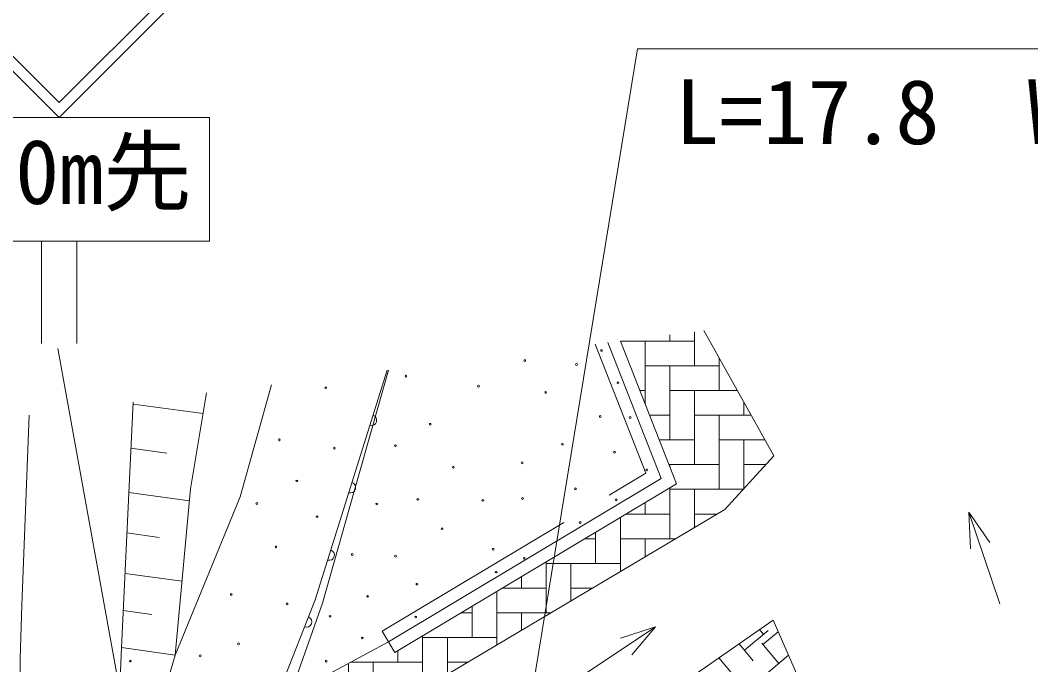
# Model space of a CAD drawing. Units: millimetres, scale not verified. Extents: x 40000 to 680000, y 20000 to 380000.
# Drawn here: x 144828 to 173454, y 302878 to 321137 of the extents above; entities that cross this region are included whole.
import ezdxf
from ezdxf.enums import TextEntityAlignment as Align

# ---------------------------------------------------------------- set-up
doc = ezdxf.new("R2010")
doc.units = ezdxf.units.MM
doc.header["$LTSCALE"] = 1000
doc.linetypes.add('DASHED', pattern=[7.5, 6, -1.5])
for name, color, linetype, lineweight in [('M-BGD', 7, 'Continuous', 13), ('M-BGD-HTXT', 7, 'Continuous', 13), ('M-STR-HTXT', 7, 'Continuous', 13), ('M-STR-STRC', 7, 'Continuous', 13)]:
    doc.layers.add(name, color=color, linetype=linetype, lineweight=lineweight)
doc.styles.add('ＭＳ ゴシック', font='')
doc.styles.get('ＭＳ ゴシック').set_extended_font_data('MS Gothic')

msp = doc.modelspace()

# ---------------------------------------------------------------- linework, layer by layer
at = {"layer": 'M-BGD'}
for p, q in [((163928, 312312), (163928, 311349)), ((161828, 312049), (163928, 312049)), ((162528, 312049), (162528, 310275)), ((163228, 312224), (163228, 312049)), ((164628, 311570), (164628, 310649)), ((162528, 311349), (164628, 311349)), ((163228, 311349), (163228, 309249)), ((162381, 310649), (162528, 310649)), ((163228, 310649), (165144, 310649)), ((163928, 310649), (163928, 308549)), ((165328, 310320), (165328, 309949)), ((162657, 309949), (163228, 309949)), ((163928, 309949), (165536, 309949)), ((164628, 309949), (164628, 307849)), ((162933, 309249), (163928, 309249)), ((164628, 309249), (165928, 309249)), ((165328, 309249), (165328, 307870)), ((163210, 308549), (164628, 308549)), ((163228, 308549), (163228, 308502)), ((165328, 308549), (165949, 308549)), ((163228, 307892), (163228, 306449)), ((163228, 307849), (165310, 307849)), ((163928, 307849), (163928, 306767)), ((162528, 307472), (162528, 307149)), ((172576, 304607), (171702, 307199)), ((161828, 307053), (161828, 305520)), ((161988, 307149), (163228, 307149)), ((163928, 307149), (164571, 307149)), ((161128, 306634), (161128, 305749)), ((160820, 306449), (161128, 306449)), ((161828, 306449), (163392, 306449)), ((162528, 306449), (162528, 305936)), ((159728, 305795), (159728, 304349)), ((159728, 305749), (161828, 305749)), ((160428, 305749), (160428, 304689)), ((159028, 305376), (159028, 305049)), ((158328, 304957), (158328, 303442)), ((158482, 305049), (159728, 305049)), ((160428, 305049), (161035, 305049)), ((157314, 304349), (157628, 304349)), ((157628, 304538), (157628, 303649)), ((158328, 304349), (159856, 304349)), ((159028, 304349), (159028, 303857)), ((160549, 302434), (162827, 303948)), ((156228, 303699), (156228, 302249)), ((156228, 303649), (158328, 303649)), ((156928, 303649), (156928, 302610)), ((155528, 303280), (155528, 302949)), ((154128, 302918), (154128, 301549)), ((154187, 302949), (156228, 302949)), ((154828, 302949), (154828, 301363)), ((156928, 302949), (157499, 302949))]:
    msp.add_line(p, q, dxfattribs=at)
for points in [[(171749, 306159), (171702, 307199), (172291, 306342)], [(161835, 303634), (162827, 303948), (162152, 303158)]]:
    msp.add_lwpolyline(points, dxfattribs=at)
at = {"layer": 'M-BGD-HTXT'}
for p, q in [((166179, 308801), (164194, 312345)), ((163423, 308008), (161828, 312049)), ((161470, 312004), (162989, 308156)), ((155219, 311221), (153185, 304717)), ((155258, 311226), (153391, 304627)), ((147698, 303369), (148028, 310320)), ((148026, 310265), (150007, 309993)), ((147966, 309012), (148980, 308873)), ((164788, 307278), (166179, 308801)), ((155260, 303527), (162989, 308156)), ((147907, 307759), (149622, 307523)), ((163423, 308008), (155440, 303227)), ((154121, 300943), (164788, 307278)), ((147852, 306613), (148760, 306488)), ((147798, 305466), (149413, 305244)), ((152196, 302209), (153185, 304717)), ((152467, 302023), (153391, 304627)), ((147748, 304417), (148559, 304306)), ((166157, 304143), (159943, 299829)), ((166157, 304143), (168288, 299285)), ((166015, 303852), (165346, 303291)), ((165770, 303874), (165882, 303740)), ((166301, 303815), (165866, 303450)), ((155260, 303527), (152467, 302023)), ((155260, 303527), (155440, 303227)), ((165193, 303473), (165595, 302993)), ((165836, 303486), (166316, 302914)), ((147698, 303369), (147515, 299172)), ((164615, 303072), (165259, 302305)), ((166594, 303147), (165780, 302464))]:
    msp.add_line(p, q, dxfattribs=at)
at = {"layer": 'M-BGD-HTXT', "linetype": 'DASHED'}
for p, q in [((162554, 308304), (161111, 311959)), ((151061, 307631), (151944, 310810)), ((150104, 310580), (149654, 307863)), ((144879, 304568), (145085, 309951)), ((155080, 303827), (162554, 308304)), ((149654, 307863), (149220, 303148)), ((151061, 307631), (149220, 303148)), ((144879, 304568), (144829, 303049)), ((155080, 303827), (155260, 303527)), ((147698, 303369), (149220, 303148)), ((144874, 298895), (144829, 303049)), ((149220, 303148), (148629, 301122))]:
    msp.add_line(p, q, dxfattribs=at)
at = {"layer": 'M-BGD-HTXT'}
for centre in [(161296, 311783), (159121, 311494), (160586, 311383), (155756, 311054), (161760, 310869), (153484, 310727), (157810, 310770), (159712, 310593), (161258, 309911), (162107, 309883), (156444, 309691), (152169, 309249), (153727, 309013), (155457, 309086), (160188, 309123), (161663, 308899), (159046, 308598), (157098, 308474), (162574, 308397), (152664, 308084), (160556, 307865), (151532, 307445), (154927, 307433), (156093, 307564), (157934, 307536), (159060, 307589), (161708, 307549), (153237, 307074), (160691, 306905), (156778, 306733), (152073, 306217), (154235, 306001), (158227, 306150), (155458, 305955), (159108, 305896), (158311, 305505), (156065, 305164), (150806, 304871), (152387, 304603), (154670, 304816), (153606, 304251), (156032, 304232), (151013, 303470), (154519, 303637), (149927, 303131), (147948, 302984), (153497, 302981)]:
    msp.add_circle(centre, 25, dxfattribs=at)
for centre, start, end in [((154776, 309804), 252.638, 72.638), ((154179, 307895), 252.638, 72.638), ((153582, 305986), 252.638, 72.638), ((152939, 304093), 248.4722, 68.4722)]:
    msp.add_arc(centre, 150, start, end, dxfattribs=at)
at = {"layer": 'M-STR-HTXT'}
msp.add_lwpolyline([(156457, 284587), (162315, 320327), (188315, 320327)], dxfattribs=at)
at = {"layer": 'M-STR-STRC'}
for p, q in [((145436, 314882), (145436, 311979)), ((146436, 311979), (146436, 314882)), ((151077, 283304), (145894, 311841))]:
    msp.add_line(p, q, dxfattribs=at)
for points in [[(145936, 318382), (152300, 324745), (145936, 331109), (139572, 324745)], [(145936, 318806), (151876, 324745), (145936, 330685), (139997, 324745)], [(141686, 314882), (150186, 314882), (150186, 318382), (141686, 318382)]]:
    msp.add_lwpolyline(points, close=True, dxfattribs=at)

# ---------------------------------------------------------------- texts
at = {"layer": 'M-STR-HTXT', "style": 'ＭＳ ゴシック'}
msp.add_text('L=17.8\u3000W=3.5\u3000H=2.0', height=1833, dxfattribs=at).set_placement((163385, 317077), align=Align.BOTTOM_LEFT)
at = {"layer": 'M-STR-STRC', "style": 'ＭＳ ゴシック'}
msp.add_text('200m先', height=1833, dxfattribs=at).set_placement((145936, 315382), align=Align.BOTTOM_CENTER)

doc.saveas('drawing.dxf')
